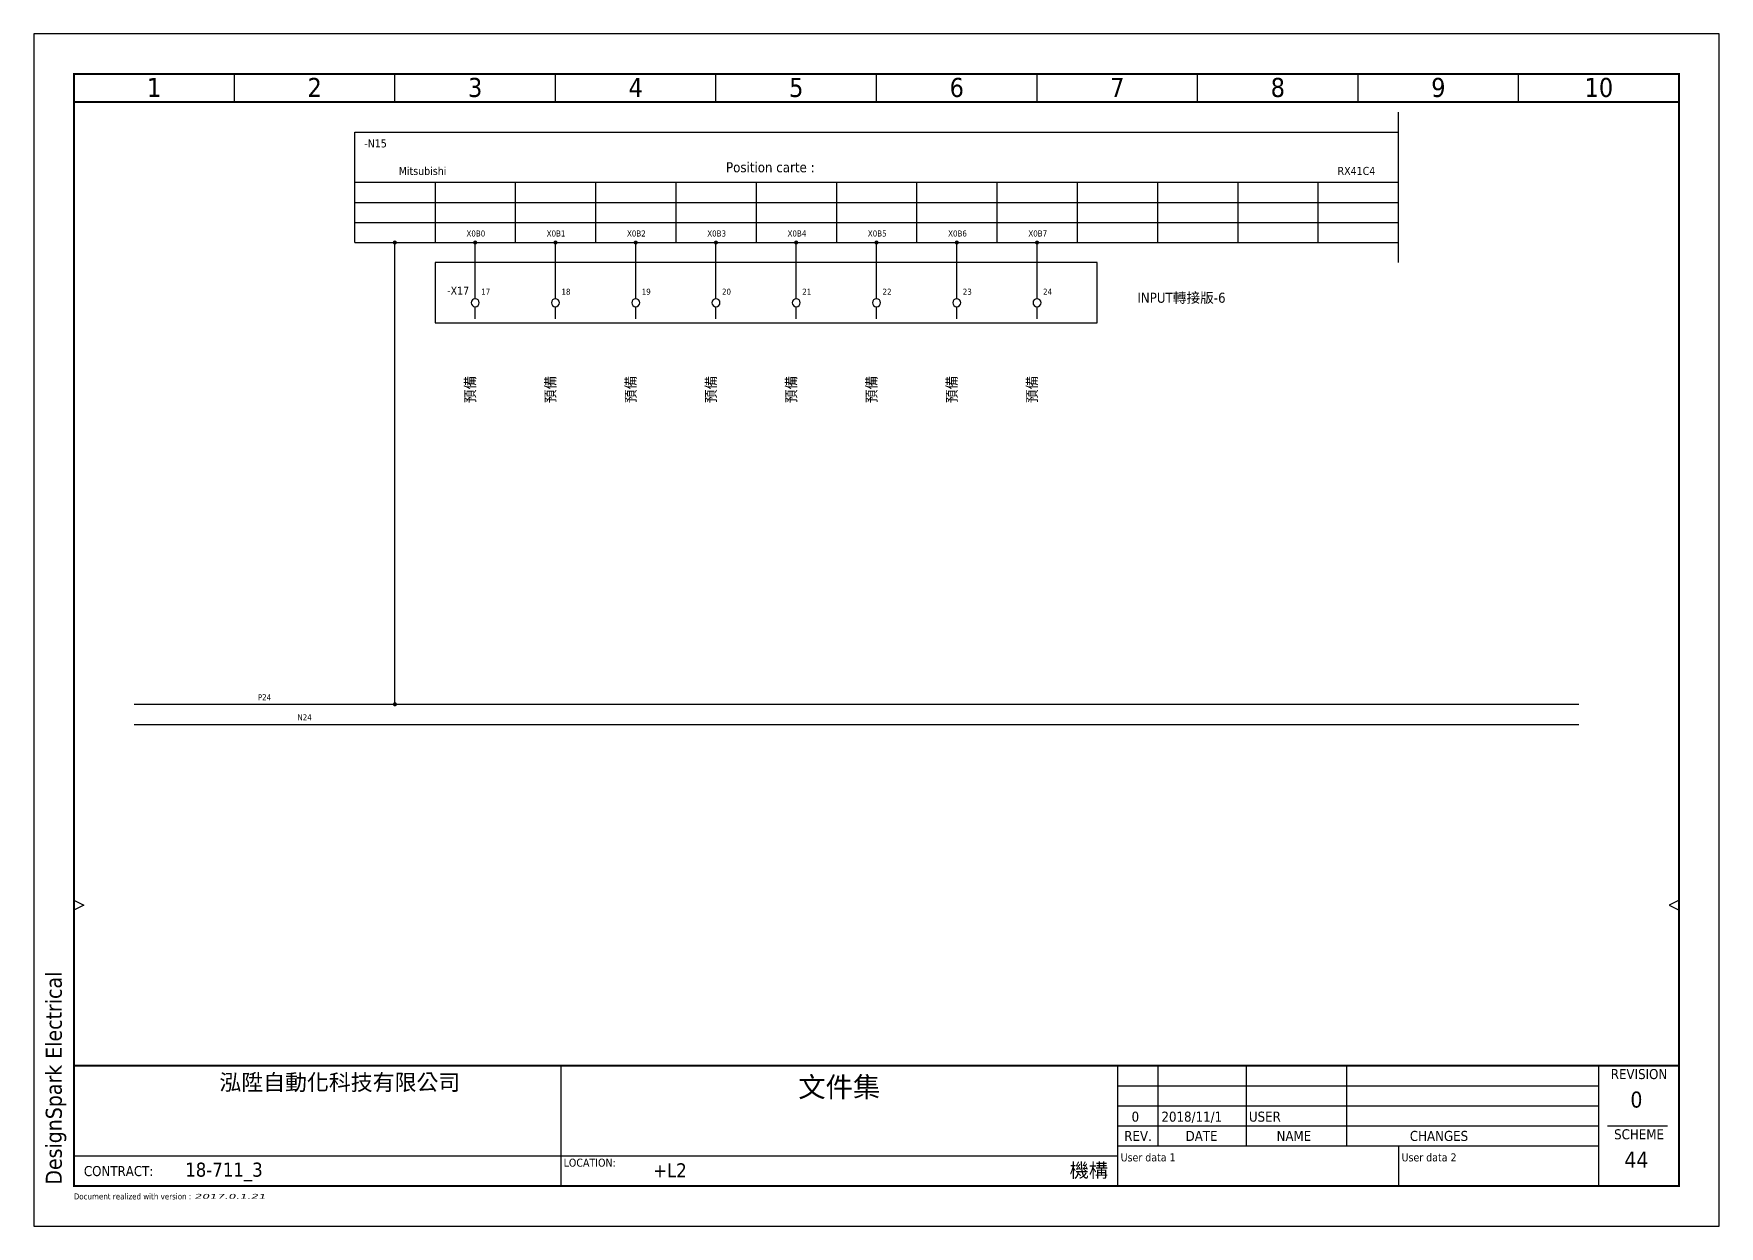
# Model space of a CAD drawing. Header units: millimetres. Extents: x 0 to 420, y 0 to 297.
import ezdxf
from ezdxf.enums import TextEntityAlignment as Align
from ezdxf.lldxf.tags import DXFTag

# ---------------------------------------------------------------- set-up
doc = ezdxf.new("R2010")
doc.units = ezdxf.units.MM
doc.header["$LTSCALE"] = 10
doc.layers.add('DoNotPrint', color=7, linetype='Continuous', plot=False)
doc.layers.add('TITLEBLOCK', color=7, linetype='Continuous')
doc.styles.add('TAHOMA_STANDARD', font='TAHOMA.TTF')
doc.styles.add('tr_line_equip', font='', dxfattribs={"height": 1.5})
doc.styles.add('TXT_CARTE', font='', dxfattribs={"height": 2.5})
doc.styles.get('tr_line_equip').set_extended_font_data('Tahoma')
doc.styles.get('TXT_CARTE').set_extended_font_data('Tahoma')
tags = doc.linetypes.add('AXES', pattern=[2, 1.25, -0.25, 0.25, -0.25]).pattern_tags.tags
tags[10:11] = [DXFTag(74, 4), DXFTag(75, 0), DXFTag(340, '0'), DXFTag(46, 0.0), DXFTag(50, 0.0), DXFTag(44, 0.0), DXFTag(45, 0.0)]
tags[8:9] = [DXFTag(74, 4), DXFTag(75, 0), DXFTag(340, '0'), DXFTag(46, 0.0), DXFTag(50, 0.0), DXFTag(44, 0.0), DXFTag(45, 0.0)]
tags[6:7] = [DXFTag(74, 4), DXFTag(75, 0), DXFTag(340, '0'), DXFTag(46, 0.0), DXFTag(50, 0.0), DXFTag(44, 0.0), DXFTag(45, 0.0)]
tags[4:5] = [DXFTag(74, 4), DXFTag(75, 0), DXFTag(340, '0'), DXFTag(46, 0.0), DXFTag(50, 0.0), DXFTag(44, 0.0), DXFTag(45, 0.0)]

# ---------------------------------------------------------------- blocks, each defined once
blk = doc.blocks.new('TR-8ET_2')
at = {"color": 7, "linetype": 'AXES'}
blk.add_line((260, 32.5), (260, -5), dxfattribs=at)
at = {"color": 7}
for p, q in [((0, 27.5), (260, 27.5)), ((0, 0), (0, 27.5)), ((0, 15), (260, 15)), ((20, 15), (20, 0)), ((40, 15), (40, 0)), ((60, 15), (60, 0)), ((80, 15), (80, 0)), ((100, 15), (100, 0)), ((120, 15), (120, 0)), ((140, 15), (140, 0)), ((160, 15), (160, 0)), ((180, 15), (180, 0)), ((200, 15), (200, 0)), ((220, 15), (220, 0)), ((240, 15), (240, 0)), ((0, 10), (260, 10)), ((0, 5), (260, 5)), ((0, 0), (260, 0))]:
    blk.add_line(p, q, dxfattribs=at)
at = {"color": 7, "style": 'TXT_CARTE'}
blk.add_text('Position carte :', height=2.5, dxfattribs=at).set_placement((92.5, 17.5))
at = {"color": 7, "style": 'TAHOMA_STANDARD', "oblique": 360}
for tag, p in [('#AIO_1_TZ_0_L1', (29.13, 30)), ('#AIO_2_TZ_0_L1', (49.13, 30)), ('#AIO_2_TZ_1_L1', (52.88, 30)), ('#AIO_3_TZ_0_L1', (69.13, 30)), ('#AIO_4_TZ_0_L1', (89.13, 30)), ('#AIO_5_TZ_0_L1', (109.13, 30)), ('#AIO_6_TZ_0_L1', (129.13, 30)), ('#AIO_7_TZ_0_L1', (149.13, 30)), ('#AIO_8_TZ_0_L1', (169.13, 30))]:
    blk.add_attdef(tag, p, '', height=2, rotation=90, dxfattribs=at)
at = {"color": 7, "style": 'TAHOMA_STANDARD'}
for tag, p in [('#AIO_1_TZ_1_L1', (32.88, 30)), ('#AIO_3_TZ_1_L1', (72.88, 30)), ('#AIO_4_TZ_1_L1', (92.88, 30)), ('#AIO_5_TZ_1_L1', (112.88, 30)), ('#AIO_6_TZ_1_L1', (132.88, 30)), ('#AIO_7_TZ_1_L1', (152.88, 30)), ('#AIO_8_TZ_1_L1', (172.88, 30))]:
    blk.add_attdef(tag, p, '', height=2, rotation=90, dxfattribs=at)
for tag, p in [('#TAG', (2.37, 23.69)), ('#REF_DES_1', (10.95, 16.83)), ('#TD_1', (117.5, 17.5))]:
    blk.add_attdef(tag, p, '', height=2, dxfattribs=at)
at = {"color": 7, "style": 'TAHOMA_STANDARD', "oblique": 360}
blk.add_attdef('#CROSS_REF', text='', height=2, dxfattribs=at).set_placement((258.83, 24.58), align=Align.RIGHT)
at = {"color": 7, "style": 'TAHOMA_STANDARD'}
for tag, p in [('#REF_DES_3', (254.01, 19.96)), ('#REF_DES_2', (254.29, 16.83))]:
    blk.add_attdef(tag, text='', height=2, dxfattribs=at).set_placement(p, align=Align.RIGHT)
for tag, p in [('VOI_1', (30.35, 11.5)), ('VOI_2', (50.35, 11.5)), ('VOI_3', (70.35, 11.5)), ('VOI_4', (90.35, 11.5)), ('VOI_5', (110.35, 11.5)), ('VOI_6', (130.35, 11.5)), ('VOI_7', (150.35, 11.5)), ('VOI_8', (170.35, 11.5)), ('MNB_0|0', (10.33, 6.5)), ('MNB_1|0', (30.33, 6.5)), ('MNB_2|0', (50.33, 6.5)), ('MNB_3|0', (70.33, 6.5)), ('MNB_4|0', (90.33, 6.5)), ('MNB_5|0', (110.33, 6.5)), ('MNB_6|0', (130.33, 6.5)), ('MNB_7|0', (150.33, 6.5)), ('MNB_8|0', (170.33, 6.5))]:
    blk.add_attdef(tag, text='', height=2, dxfattribs=at).set_placement(p, align=Align.CENTER)
at = {"style": 'TAHOMA_STANDARD'}
for tag, p in [('#P_TAG_0', (10.16, 1.5)), ('#P_TAG_1', (30.17, 1.5)), ('#P_TAG_2', (50.16, 1.5)), ('#P_TAG_3', (70.17, 1.5)), ('#P_TAG_4', (90.17, 1.5)), ('#P_TAG_5', (110.18, 1.5)), ('#P_TAG_6', (130.18, 1.5)), ('#P_TAG_7', (150.18, 1.5)), ('#P_TAG_8', (170.18, 1.5))]:
    blk.add_attdef(tag, text='', height=1.5, dxfattribs=at).set_placement(p, align=Align.CENTER)
blk = doc.blocks.new('TR_FDP_BASEA3CA_EN')
at = {"color": 7}
for p, q in [((50, 280), (50, 287)), ((90, 280), (90, 287)), ((130, 280), (130, 287)), ((170, 280), (170, 287)), ((210, 280), (210, 287)), ((250, 280), (250, 287)), ((290, 280), (290, 287)), ((330, 280), (330, 287)), ((370, 280), (370, 287)), ((10, 81.25), (12.5, 80)), ((12.5, 80), (10, 78.75)), ((410, 81.25), (407.5, 80)), ((407.5, 80), (410, 78.75)), ((131.41, 10), (131.41, 40)), ((270.16, 10), (270.16, 40)), ((280.16, 20), (280.16, 40)), ((302.16, 20), (302.16, 40)), ((327.16, 20), (327.16, 40)), ((390, 10), (390, 40)), ((270.16, 35), (390, 35)), ((270.16, 30), (390, 30)), ((270.16, 25), (390, 25)), ((392.11, 25), (407.11, 25)), ((270.16, 17.5), (10, 17.5)), ((270.16, 20), (390, 20)), ((340.08, 20), (340.08, 10))]:
    blk.add_line(p, q, dxfattribs=at)
at = {"color": 7, "const_width": 0.5}
blk.add_lwpolyline([(10, 287), (410, 287), (410, 10), (10, 10)], close=True, dxfattribs=at)
for points in [[(10, 280), (410, 280)], [(10, 40), (410, 40)]]:
    blk.add_lwpolyline(points, dxfattribs=at)
at = {"layer": 'DoNotPrint', "color": 7}
for p, q in [((420, 297), (0, 297)), ((0, 297), (0, 0)), ((420, 0), (420, 297)), ((0, 0), (420, 0))]:
    blk.add_line(p, q, dxfattribs=at)
at = {"color": 7, "style": 'TAHOMA_STANDARD'}
for s, p in [('REVISION', (400, 37.91)), ('CHANGES', (350.16, 22.5)), ('SCHEME', (400, 22.91))]:
    blk.add_text(s, height=2.5, dxfattribs=at).set_placement(p, align=Align.MIDDLE_CENTER)
for s, p in [('REV.', (275.16, 22.5)), ('DATE', (291, 22.5)), ('NAME', (314, 22.5))]:
    blk.add_text(s, height=2.5, dxfattribs=at).set_placement(p, align=Align.MIDDLE)
for s, height, p in [('LOCATION:', 2, (132.04, 15.84)), ('CONTRACT:', 2.5, (12.5, 13.75)), ('Document realized with version :', 1.5, (9.99, 7.44))]:
    blk.add_text(s, height=height, dxfattribs=at).set_placement(p, align=Align.MIDDLE_LEFT)
for tag, height, p in [('#COL', 4.75, (30, 281.25)), ('#COL', 4.75, (70, 281.25)), ('#COL', 4.75, (110, 281.25)), ('#COL', 4.75, (150, 281.25)), ('#COL', 4.75, (190, 281.25)), ('#COL', 4.75, (230, 281.25)), ('#COL', 4.75, (270, 281.25)), ('#COL', 4.75, (310, 281.25)), ('#COL', 4.75, (350, 281.25)), ('#COL', 4.75, (390, 281.25)), ('#PROJECT_DWG_OFFICE', 4, (76.27, 33.86)), ('#BUNDLE_TZ_0_L1', 5, (200.73, 32.17)), ('#PROJECT_DWG_OFFICE_ADDRESS_1', 3, (76.27, 28.22)), ('#PROJECT_DWG_OFFICE_ADDRESS_2', 3, (76.27, 24.16)), ('#FOLIO_TZ_1_L1', 4, (200.8, 24.51)), ('#PROJECT_DWG_OFFICE_ADDRESS_3', 3, (76.27, 19.93)), ('#FOLIO_TZ_2_L1', 4, (200.74, 18.8))]:
    blk.add_attdef(tag, text='', height=height, dxfattribs=at).set_placement(p, align=Align.CENTER)
blk.add_attdef('#APP_NAME', text='', height=4, rotation=90, dxfattribs=at).set_placement((5, 10.37), align=Align.MIDDLE_LEFT)
for tag, height, p in [('#REV_NO_-0', 2.5, (274.5, 37.3)), ('#REV_NO_-1', 2.5, (274.5, 32.4)), ('#REV_NO', 4, (399.35, 31.56)), ('#REV_NO_-2', 2.5, (274.5, 27.3)), ('#FOLIO_TAG', 4, (399.35, 16.56))]:
    blk.add_attdef(tag, text='', height=height, dxfattribs=at).set_placement(p, align=Align.MIDDLE_CENTER)
for tag, height, p in [('#REV_CREATED_ON_-0', 2.5, (281, 37.2)), ('#REV_CREATED_BY_-0', 2.5, (302.7, 37.3)), ('#REV_NO_-0_TZ_0_L1', 2.5, (327.9, 37.3)), ('#REV_CREATED_BY_-1', 2.5, (302.7, 32.4)), ('#REV_CREATED_ON_-1', 2.5, (281, 32.1)), ('#REV_NO_-1_TZ_0_L1', 2.5, (327.9, 32.1)), ('#REV_CREATED_ON_-2', 2.5, (281, 27.3)), ('#REV_CREATED_BY_-2', 2.5, (302.8, 27.3)), ('#REV_NO_-2_TZ_0_L1', 2.5, (327.9, 27.5)), ('#FOLIO_LOC_TAG', 3.5, (154.33, 13.94))]:
    blk.add_attdef(tag, text='', height=height, dxfattribs=at).set_placement(p, align=Align.MIDDLE_LEFT)
for tag, p, height in [('##BUNDLE_TX_0_EN', (270.84, 16.16), 2), ('##BUNDLE_TX_1_EN', (340.84, 16.16), 2), ('#BUNDLE_TX_0', (271.84, 12.16), 2.5), ('#BUNDLE_TX_1', (342.1, 12.16), 2.5)]:
    blk.add_attdef(tag, p, '', height=height, dxfattribs=at)
blk.add_attdef('#PROJECT_CONTRACT_NUM', text='', height=3.5, dxfattribs=at).set_placement((37.75, 11.3), align=Align.BOTTOM_LEFT)
blk.add_attdef('#FOLIO_LOC_TZ_0_L1', text='', height=3.5, dxfattribs=at).set_placement((267.68, 13.94), align=Align.MIDDLE_RIGHT)
at = {"color": 7, "style": 'TAHOMA_STANDARD', "oblique": 15, "width": 2.071003}
blk.add_attdef('#ELVER', text='', height=1.21, dxfattribs=at).set_placement((40, 7.46), align=Align.MIDDLE_LEFT)
blk = doc.blocks.new('TR-BR001')
at = {"color": 0, "linetype": 'Continuous'}
blk.add_circle((0, 0), 1, dxfattribs=at)
at = {"color": 7, "style": 'TAHOMA_STANDARD'}
blk.add_attdef('#PARENT_TAG', text='', height=2, dxfattribs=at).set_placement((-1.5, 2), align=Align.RIGHT)
at = {"style": 'TAHOMA_STANDARD'}
blk.add_attdef('#P_TAG_0', (0.5, 1), '', height=0.9, dxfattribs=at)
at = {"color": 7, "style": 'TAHOMA_STANDARD'}
blk.add_attdef('#SHORT_TAG', (1.5, 2), '', height=1.5, dxfattribs=at)
at = {"style": 'TAHOMA_STANDARD'}
blk.add_attdef('#P_TAG_1', text='', height=0.9, dxfattribs=at).set_placement((0.5, -1), align=Align.TOP_LEFT)

msp = doc.modelspace()

# ---------------------------------------------------------------- linework, layer by layer
at = {"color": 12}
for points in [[(90.28, 245, 0.45, 0.45, 1), (89.72, 245, 0.45, 0.45, 1)], [(110.28, 245, 0.45, 0.45, 1), (109.72, 245, 0.45, 0.45, 1)], [(130.28, 245, 0.45, 0.45, 1), (129.72, 245, 0.45, 0.45, 1)], [(150.28, 245, 0.45, 0.45, 1), (149.72, 245, 0.45, 0.45, 1)], [(170.28, 245, 0.45, 0.45, 1), (169.72, 245, 0.45, 0.45, 1)], [(190.28, 245, 0.45, 0.45, 1), (189.72, 245, 0.45, 0.45, 1)], [(210.28, 245, 0.45, 0.45, 1), (209.72, 245, 0.45, 0.45, 1)], [(230.28, 245, 0.45, 0.45, 1), (229.72, 245, 0.45, 0.45, 1)], [(250.28, 245, 0.45, 0.45, 1), (249.72, 245, 0.45, 0.45, 1)]]:
    msp.add_lwpolyline(points, format="xyseb", close=True, dxfattribs=at)
at = {"color": 231, "linetype": 'Continuous'}
for points in [[(90, 130), (90, 245)], [(25, 130), (90, 130)], [(90, 130), (385, 130)], [(25, 125), (385, 125)]]:
    msp.add_lwpolyline(points, dxfattribs=at)
at = {"color": 241, "linetype": 'Continuous'}
for points in [[(110, 231), (110, 245)], [(130, 231), (130, 245)], [(150, 231), (150, 245)], [(170, 231), (170, 245)], [(190, 231), (190, 245)], [(210, 231), (210, 245)], [(230, 231), (230, 245)], [(250, 231), (250, 245)], [(110, 226), (110, 229)], [(130, 226), (130, 229)], [(150, 226), (150, 229)], [(170, 226), (170, 229)], [(190, 226), (190, 229)], [(210, 226), (210, 229)], [(230, 226), (230, 229)], [(250, 226), (250, 229)]]:
    msp.add_lwpolyline(points, dxfattribs=at)
msp.add_lwpolyline([(100, 240), (100, 225), (265, 225), (265, 240)], close=True)
at = {"color": 221}
msp.add_lwpolyline([(90.28, 130, 0.45, 0.45, 1), (89.72, 130, 0.45, 0.45, 1)], format="xyseb", close=True, dxfattribs=at)

# ---------------------------------------------------------------- block references
msp.add_blockref('TR-8ET_2', (80, 245)).add_auto_attribs({'#REF_DES_2': 'RX41C4', '#REF_DES_1': 'Mitsubishi', '#TAG': '-N15', '#P_TAG_1': 'X0B0', '#P_TAG_2': 'X0B1', '#P_TAG_3': 'X0B2', '#P_TAG_4': 'X0B3', '#P_TAG_5': 'X0B4', '#P_TAG_6': 'X0B5', '#P_TAG_7': 'X0B6', '#P_TAG_8': 'X0B7'})
at = {"extrusion": (0, 0, -1)}
ref = msp.add_blockref('TR-BR001', (-110, 230), dxfattribs=dict(at, rotation=180))
ref.add_attrib('#SHORT_TAG', '17', (111.5, 232), dxfattribs={"color": 7, "height": 1.5, "style": 'TAHOMA_STANDARD'})
ref.add_attrib('#PARENT_TAG', '-X17', dxfattribs={"color": 7, "height": 2, "style": 'TAHOMA_STANDARD'}).set_placement((108.5, 232), align=Align.RIGHT)
ref = msp.add_blockref('TR-BR001', (-130, 230), dxfattribs=dict(at, rotation=180))
ref.add_attrib('#SHORT_TAG', '18', (131.5, 232), dxfattribs={"color": 7, "height": 1.5, "style": 'TAHOMA_STANDARD'})
ref = msp.add_blockref('TR-BR001', (-150, 230), dxfattribs=dict(at, rotation=180))
ref.add_attrib('#SHORT_TAG', '19', (151.5, 232), dxfattribs={"color": 7, "height": 1.5, "style": 'TAHOMA_STANDARD'})
ref = msp.add_blockref('TR-BR001', (-170, 230), dxfattribs=dict(at, rotation=180))
ref.add_attrib('#SHORT_TAG', '20', (171.5, 232), dxfattribs={"color": 7, "height": 1.5, "style": 'TAHOMA_STANDARD'})
ref = msp.add_blockref('TR-BR001', (-190, 230), dxfattribs=dict(at, rotation=180))
ref.add_attrib('#SHORT_TAG', '21', (191.5, 232), dxfattribs={"color": 7, "height": 1.5, "style": 'TAHOMA_STANDARD'})
ref = msp.add_blockref('TR-BR001', (-210, 230), dxfattribs=dict(at, rotation=180))
ref.add_attrib('#SHORT_TAG', '22', (211.5, 232), dxfattribs={"color": 7, "height": 1.5, "style": 'TAHOMA_STANDARD'})
ref = msp.add_blockref('TR-BR001', (-230, 230), dxfattribs=dict(at, rotation=180))
ref.add_attrib('#SHORT_TAG', '23', (231.5, 232), dxfattribs={"color": 7, "height": 1.5, "style": 'TAHOMA_STANDARD'})
ref = msp.add_blockref('TR-BR001', (-250, 230), dxfattribs=dict(at, rotation=180))
ref.add_attrib('#SHORT_TAG', '24', (251.5, 232), dxfattribs={"color": 7, "height": 1.5, "style": 'TAHOMA_STANDARD'})
at = {"layer": 'TITLEBLOCK'}
ref = msp.add_blockref('TR_FDP_BASEA3CA_EN', (0, 0), dxfattribs=at)
ref.add_attrib('#COL', '1', dxfattribs={"layer": '0', "color": 7, "height": 4.75, "style": 'TAHOMA_STANDARD'}).set_placement((30, 281.25), align=Align.CENTER)
ref.add_attrib('#COL', '2', dxfattribs={"layer": '0', "color": 7, "height": 4.75, "style": 'TAHOMA_STANDARD'}).set_placement((70, 281.25), align=Align.CENTER)
ref.add_attrib('#COL', '3', dxfattribs={"layer": '0', "color": 7, "height": 4.75, "style": 'TAHOMA_STANDARD'}).set_placement((110, 281.25), align=Align.CENTER)
ref.add_attrib('#COL', '4', dxfattribs={"layer": '0', "color": 7, "height": 4.75, "style": 'TAHOMA_STANDARD'}).set_placement((150, 281.25), align=Align.CENTER)
ref.add_attrib('#COL', '5', dxfattribs={"layer": '0', "color": 7, "height": 4.75, "style": 'TAHOMA_STANDARD'}).set_placement((190, 281.25), align=Align.CENTER)
ref.add_attrib('#COL', '6', dxfattribs={"layer": '0', "color": 7, "height": 4.75, "style": 'TAHOMA_STANDARD'}).set_placement((230, 281.25), align=Align.CENTER)
ref.add_attrib('#COL', '7', dxfattribs={"layer": '0', "color": 7, "height": 4.75, "style": 'TAHOMA_STANDARD'}).set_placement((270, 281.25), align=Align.CENTER)
ref.add_attrib('#COL', '8', dxfattribs={"layer": '0', "color": 7, "height": 4.75, "style": 'TAHOMA_STANDARD'}).set_placement((310, 281.25), align=Align.CENTER)
ref.add_attrib('#COL', '9', dxfattribs={"layer": '0', "color": 7, "height": 4.75, "style": 'TAHOMA_STANDARD'}).set_placement((350, 281.25), align=Align.CENTER)
ref.add_attrib('#COL', '10', dxfattribs={"layer": '0', "color": 7, "height": 4.75, "style": 'TAHOMA_STANDARD'}).set_placement((390, 281.25), align=Align.CENTER)
ref.add_attrib('#FOLIO_TAG', '44', dxfattribs={"layer": '0', "color": 7, "height": 4, "style": 'TAHOMA_STANDARD'}).set_placement((399.35, 16.56), align=Align.MIDDLE_CENTER)
ref.add_attrib('#FOLIO_LOC_TAG', '+L2', dxfattribs={"layer": '0', "color": 7, "height": 3.5, "style": 'TAHOMA_STANDARD'}).set_placement((154.33, 13.94), align=Align.MIDDLE_LEFT)
ref.add_attrib('#FOLIO_LOC_TZ_0_L1', '機構', dxfattribs={"layer": '0', "color": 7, "height": 3.5, "style": 'TAHOMA_STANDARD'}).set_placement((267.68, 13.94), align=Align.MIDDLE_RIGHT)
ref.add_attrib('#BUNDLE_TZ_0_L1', '文件集', dxfattribs={"layer": '0', "color": 7, "height": 5, "style": 'TAHOMA_STANDARD'}).set_placement((200.73, 32.17), align=Align.CENTER)
ref.add_attrib('#PROJECT_CONTRACT_NUM', '18-711_3', dxfattribs={"layer": '0', "color": 7, "height": 3.5, "style": 'TAHOMA_STANDARD'}).set_placement((37.75, 11.3), align=Align.BOTTOM_LEFT)
ref.add_attrib('#REV_NO', '0', dxfattribs={"layer": '0', "color": 7, "height": 4, "style": 'TAHOMA_STANDARD'}).set_placement((399.35, 31.56), align=Align.MIDDLE_CENTER)
ref.add_attrib('#ELVER', '2017.0.1.21', dxfattribs={"layer": '0', "color": 7, "height": 1.2071, "style": 'TAHOMA_STANDARD', "oblique": 15, "width": 2.071003}).set_placement((40, 7.46), align=Align.MIDDLE_LEFT)
ref.add_attrib('#PROJECT_DWG_OFFICE', '泓陞自動化科技有限公司', dxfattribs={"layer": '0', "color": 7, "height": 4, "style": 'TAHOMA_STANDARD'}).set_placement((76.27, 33.86), align=Align.CENTER)
ref.add_attrib('##BUNDLE_TX_0_EN', 'User data 1', (270.84, 16.16), dxfattribs={"layer": '0', "color": 7, "height": 2, "style": 'TAHOMA_STANDARD'})
ref.add_attrib('##BUNDLE_TX_1_EN', 'User data 2', (340.84, 16.16), dxfattribs={"layer": '0', "color": 7, "height": 2, "style": 'TAHOMA_STANDARD'})
ref.add_attrib('#REV_NO_-2', '0', dxfattribs={"layer": '0', "color": 7, "height": 2.5, "style": 'TAHOMA_STANDARD'}).set_placement((274.5, 27.3), align=Align.MIDDLE_CENTER)
ref.add_attrib('#REV_CREATED_ON_-2', '2018/11/1', dxfattribs={"layer": '0', "color": 7, "height": 2.5, "style": 'TAHOMA_STANDARD'}).set_placement((281, 27.3), align=Align.MIDDLE_LEFT)
ref.add_attrib('#REV_CREATED_BY_-2', 'USER', dxfattribs={"layer": '0', "color": 7, "height": 2.5, "style": 'TAHOMA_STANDARD'}).set_placement((302.8, 27.3), align=Align.MIDDLE_LEFT)
ref.add_attrib('#APP_NAME', 'DesignSpark Electrical', dxfattribs={"layer": '0', "color": 7, "height": 4, "rotation": 90, "style": 'TAHOMA_STANDARD'}).set_placement((5, 10.37), align=Align.MIDDLE_LEFT)

# ---------------------------------------------------------------- texts
at = {"style": 'TAHOMA_STANDARD'}
msp.add_text('INPUT轉接版-6', height=2.5, dxfattribs=at).set_placement((275, 230))
for p in [(110, 205), (130, 205), (150, 205), (170, 205), (190, 205), (210, 205), (230, 205), (250, 205)]:
    msp.add_text('預備', height=2.5, rotation=90, dxfattribs=at).set_placement(p)
at = {"color": 7, "style": 'tr_line_equip'}
for s, p in [('P24', (57.5, 131)), ('N24', (67.5, 126))]:
    msp.add_text(s, height=1.5, dxfattribs=at).set_placement(p, align=Align.CENTER)

doc.saveas('drawing.dxf')
